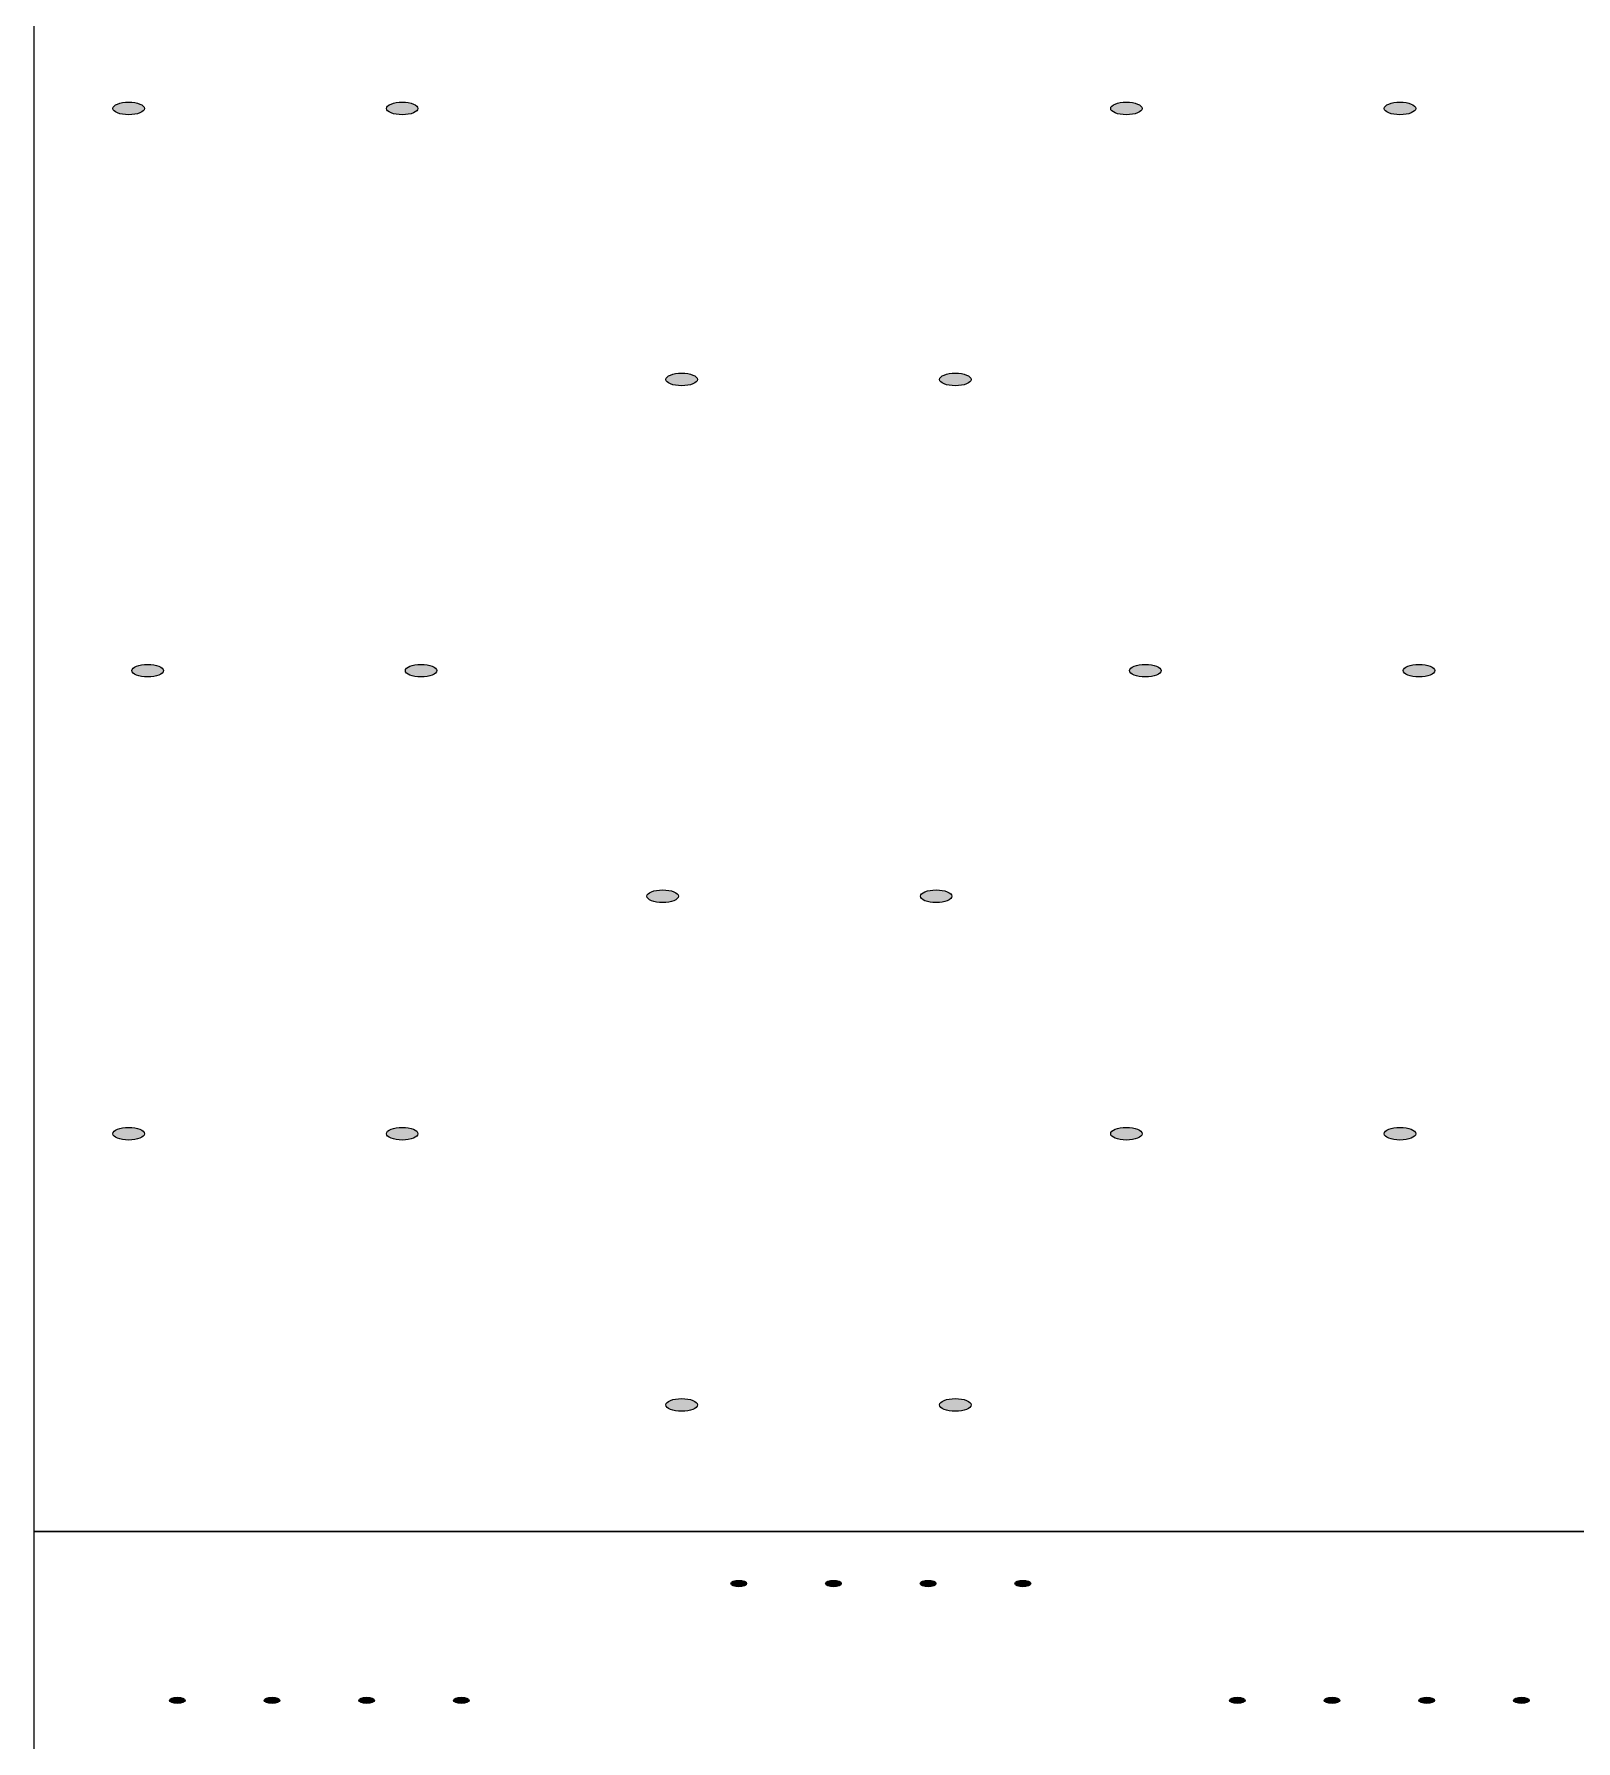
# Model space of a CAD drawing. Header units: millimetres. Extents: x -182 to 395, y -757 to 122.
# Drawn here: x -120.23 to -110.46, y -334.97 to -324.16 of the extents above; entities that cross this region are included whole.
import ezdxf

# ---------------------------------------------------------------- set-up
doc = ezdxf.new("R2010")
doc.units = ezdxf.units.MM
doc.layers.add('KY2WL', color=7, linetype='Continuous')
doc.layers.add('KY6WL', color=7, linetype='Continuous')

msp = doc.modelspace()

# ---------------------------------------------------------------- hatches: boundary and pattern name
at = {"layer": 'KY2WL'}
h = msp.add_hatch(color=256, dxfattribs=at)
edge = h.paths.add_edge_path()
edge.add_ellipse((-119.628, -324.632), major_axis=(0.1, 0), ratio=0.4, start_angle=0, end_angle=180)
edge.add_ellipse((-119.628, -324.632), major_axis=(-0.1, 0), ratio=0.4, start_angle=0, end_angle=180)
h = msp.add_hatch(color=256, dxfattribs=at)
edge = h.paths.add_edge_path()
edge.add_ellipse((-117.895, -324.632), major_axis=(0.1, 0), ratio=0.4, start_angle=0, end_angle=180)
edge.add_ellipse((-117.895, -324.632), major_axis=(-0.1, 0), ratio=0.4, start_angle=0, end_angle=180)
h = msp.add_hatch(color=256, dxfattribs=at)
edge = h.paths.add_edge_path()
edge.add_ellipse((-113.305, -324.632), major_axis=(0.1, 0), ratio=0.4, start_angle=0, end_angle=180)
edge.add_ellipse((-113.305, -324.632), major_axis=(-0.1, 0), ratio=0.4, start_angle=0, end_angle=180)
h = msp.add_hatch(color=256, dxfattribs=at)
edge = h.paths.add_edge_path()
edge.add_ellipse((-111.572, -324.632), major_axis=(0.1, 0), ratio=0.4, start_angle=0, end_angle=180)
edge.add_ellipse((-111.572, -324.632), major_axis=(-0.1, 0), ratio=0.4, start_angle=0, end_angle=180)
h = msp.add_hatch(color=256, dxfattribs=at)
edge = h.paths.add_edge_path()
edge.add_ellipse((-116.124, -326.349), major_axis=(0.1, 0), ratio=0.4, start_angle=0, end_angle=180)
edge.add_ellipse((-116.124, -326.349), major_axis=(-0.1, 0), ratio=0.4, start_angle=0, end_angle=180)
h = msp.add_hatch(color=256, dxfattribs=at)
edge = h.paths.add_edge_path()
edge.add_ellipse((-114.39, -326.349), major_axis=(0.1, 0), ratio=0.4, start_angle=0, end_angle=180)
edge.add_ellipse((-114.39, -326.349), major_axis=(-0.1, 0), ratio=0.4, start_angle=0, end_angle=180)
h = msp.add_hatch(color=256, dxfattribs=at)
edge = h.paths.add_edge_path()
edge.add_ellipse((-119.508, -328.194), major_axis=(0.1, 0), ratio=0.4, start_angle=0, end_angle=180)
edge.add_ellipse((-119.508, -328.194), major_axis=(-0.1, 0), ratio=0.4, start_angle=0, end_angle=180)
h = msp.add_hatch(color=256, dxfattribs=at)
edge = h.paths.add_edge_path()
edge.add_ellipse((-117.775, -328.194), major_axis=(0.1, 0), ratio=0.4, start_angle=0, end_angle=180)
edge.add_ellipse((-117.775, -328.194), major_axis=(-0.1, 0), ratio=0.4, start_angle=0, end_angle=180)
h = msp.add_hatch(color=256, dxfattribs=at)
edge = h.paths.add_edge_path()
edge.add_ellipse((-113.185, -328.194), major_axis=(0.1, 0), ratio=0.4, start_angle=0, end_angle=180)
edge.add_ellipse((-113.185, -328.194), major_axis=(-0.1, 0), ratio=0.4, start_angle=0, end_angle=180)
h = msp.add_hatch(color=256, dxfattribs=at)
edge = h.paths.add_edge_path()
edge.add_ellipse((-111.451, -328.194), major_axis=(0.1, 0), ratio=0.4, start_angle=0, end_angle=180)
edge.add_ellipse((-111.451, -328.194), major_axis=(-0.1, 0), ratio=0.4, start_angle=0, end_angle=180)
h = msp.add_hatch(color=256, dxfattribs=at)
edge = h.paths.add_edge_path()
edge.add_ellipse((-116.244, -329.623), major_axis=(-0.1, 0), ratio=0.4, start_angle=180, end_angle=360)
edge.add_ellipse((-116.244, -329.623), major_axis=(-0.1, 0), ratio=0.4, start_angle=0, end_angle=180)
h = msp.add_hatch(color=256, dxfattribs=at)
edge = h.paths.add_edge_path()
edge.add_ellipse((-114.511, -329.623), major_axis=(-0.1, 0), ratio=0.4, start_angle=180, end_angle=360)
edge.add_ellipse((-114.511, -329.623), major_axis=(-0.1, 0), ratio=0.4, start_angle=0, end_angle=180)
h = msp.add_hatch(color=256, dxfattribs=at)
edge = h.paths.add_edge_path()
edge.add_ellipse((-119.628, -331.128), major_axis=(0.1, 0), ratio=0.4, start_angle=0, end_angle=180)
edge.add_ellipse((-119.628, -331.128), major_axis=(-0.1, 0), ratio=0.4, start_angle=0, end_angle=180)
h = msp.add_hatch(color=256, dxfattribs=at)
edge = h.paths.add_edge_path()
edge.add_ellipse((-117.895, -331.128), major_axis=(0.1, 0), ratio=0.4, start_angle=0, end_angle=180)
edge.add_ellipse((-117.895, -331.128), major_axis=(-0.1, 0), ratio=0.4, start_angle=0, end_angle=180)
h = msp.add_hatch(color=256, dxfattribs=at)
edge = h.paths.add_edge_path()
edge.add_ellipse((-113.305, -331.128), major_axis=(0.1, 0), ratio=0.4, start_angle=0, end_angle=180)
edge.add_ellipse((-113.305, -331.128), major_axis=(-0.1, 0), ratio=0.4, start_angle=0, end_angle=180)
h = msp.add_hatch(color=256, dxfattribs=at)
edge = h.paths.add_edge_path()
edge.add_ellipse((-111.572, -331.128), major_axis=(0.1, 0), ratio=0.4, start_angle=0, end_angle=180)
edge.add_ellipse((-111.572, -331.128), major_axis=(-0.1, 0), ratio=0.4, start_angle=0, end_angle=180)
h = msp.add_hatch(color=256, dxfattribs=at)
edge = h.paths.add_edge_path()
edge.add_ellipse((-116.124, -332.846), major_axis=(0.1, 0), ratio=0.4, start_angle=0, end_angle=180)
edge.add_ellipse((-116.124, -332.846), major_axis=(-0.1, 0), ratio=0.4, start_angle=0, end_angle=180)
h = msp.add_hatch(color=256, dxfattribs=at)
edge = h.paths.add_edge_path()
edge.add_ellipse((-114.39, -332.846), major_axis=(0.1, 0), ratio=0.4, start_angle=0, end_angle=180)
edge.add_ellipse((-114.39, -332.846), major_axis=(-0.1, 0), ratio=0.4, start_angle=0, end_angle=180)
h = msp.add_hatch(color=256, dxfattribs=at)
edge = h.paths.add_edge_path()
edge.add_ellipse((-115.762, -333.978), major_axis=(0.05, 0), ratio=0.4, start_angle=0, end_angle=180)
edge.add_ellipse((-115.762, -333.978), major_axis=(0.05, 0), ratio=0.4, start_angle=180, end_angle=360)
h = msp.add_hatch(color=256, dxfattribs=at)
edge = h.paths.add_edge_path()
edge.add_ellipse((-115.762, -333.978), major_axis=(0.05, 0), ratio=0.4, start_angle=0, end_angle=180)
edge.add_ellipse((-115.762, -333.978), major_axis=(0.05, 0), ratio=0.4, start_angle=180, end_angle=360)
h = msp.add_hatch(color=256, dxfattribs=at)
edge = h.paths.add_edge_path()
edge.add_ellipse((-115.162, -333.978), major_axis=(0.05, 0), ratio=0.4, start_angle=0, end_angle=180)
edge.add_ellipse((-115.162, -333.978), major_axis=(0.05, 0), ratio=0.4, start_angle=180, end_angle=360)
h = msp.add_hatch(color=256, dxfattribs=at)
edge = h.paths.add_edge_path()
edge.add_ellipse((-115.162, -333.978), major_axis=(0.05, 0), ratio=0.4, start_angle=0, end_angle=180)
edge.add_ellipse((-115.162, -333.978), major_axis=(0.05, 0), ratio=0.4, start_angle=180, end_angle=360)
h = msp.add_hatch(color=256, dxfattribs=at)
edge = h.paths.add_edge_path()
edge.add_ellipse((-114.562, -333.978), major_axis=(0.05, 0), ratio=0.4, start_angle=0, end_angle=180)
edge.add_ellipse((-114.562, -333.978), major_axis=(0.05, 0), ratio=0.4, start_angle=180, end_angle=360)
h = msp.add_hatch(color=256, dxfattribs=at)
edge = h.paths.add_edge_path()
edge.add_ellipse((-114.562, -333.978), major_axis=(0.05, 0), ratio=0.4, start_angle=0, end_angle=180)
edge.add_ellipse((-114.562, -333.978), major_axis=(0.05, 0), ratio=0.4, start_angle=180, end_angle=360)
h = msp.add_hatch(color=256, dxfattribs=at)
edge = h.paths.add_edge_path()
edge.add_ellipse((-113.962, -333.978), major_axis=(0.05, 0), ratio=0.4, start_angle=0, end_angle=180)
edge.add_ellipse((-113.962, -333.978), major_axis=(0.05, 0), ratio=0.4, start_angle=180, end_angle=360)
h = msp.add_hatch(color=256, dxfattribs=at)
edge = h.paths.add_edge_path()
edge.add_ellipse((-113.962, -333.978), major_axis=(0.05, 0), ratio=0.4, start_angle=0, end_angle=180)
edge.add_ellipse((-113.962, -333.978), major_axis=(0.05, 0), ratio=0.4, start_angle=180, end_angle=360)
h = msp.add_hatch(color=256, dxfattribs=at)
edge = h.paths.add_edge_path()
edge.add_ellipse((-119.32, -334.718), major_axis=(0.05, 0), ratio=0.4, start_angle=0, end_angle=180)
edge.add_ellipse((-119.32, -334.718), major_axis=(-0.05, 0), ratio=0.4, start_angle=0, end_angle=180)
h = msp.add_hatch(color=256, dxfattribs=at)
edge = h.paths.add_edge_path()
edge.add_ellipse((-119.32, -334.718), major_axis=(0.05, 0), ratio=0.4, start_angle=0, end_angle=180)
edge.add_ellipse((-119.32, -334.718), major_axis=(-0.05, 0), ratio=0.4, start_angle=0, end_angle=180)
h = msp.add_hatch(color=256, dxfattribs=at)
edge = h.paths.add_edge_path()
edge.add_ellipse((-118.72, -334.718), major_axis=(0.05, 0), ratio=0.4, start_angle=0, end_angle=180)
edge.add_ellipse((-118.72, -334.718), major_axis=(-0.05, 0), ratio=0.4, start_angle=0, end_angle=180)
h = msp.add_hatch(color=256, dxfattribs=at)
edge = h.paths.add_edge_path()
edge.add_ellipse((-118.72, -334.718), major_axis=(0.05, 0), ratio=0.4, start_angle=0, end_angle=180)
edge.add_ellipse((-118.72, -334.718), major_axis=(-0.05, 0), ratio=0.4, start_angle=0, end_angle=180)
h = msp.add_hatch(color=256, dxfattribs=at)
edge = h.paths.add_edge_path()
edge.add_ellipse((-118.12, -334.718), major_axis=(0.05, 0), ratio=0.4, start_angle=0, end_angle=180)
edge.add_ellipse((-118.12, -334.718), major_axis=(-0.05, 0), ratio=0.4, start_angle=0, end_angle=180)
h = msp.add_hatch(color=256, dxfattribs=at)
edge = h.paths.add_edge_path()
edge.add_ellipse((-118.12, -334.718), major_axis=(0.05, 0), ratio=0.4, start_angle=0, end_angle=180)
edge.add_ellipse((-118.12, -334.718), major_axis=(-0.05, 0), ratio=0.4, start_angle=0, end_angle=180)
h = msp.add_hatch(color=256, dxfattribs=at)
edge = h.paths.add_edge_path()
edge.add_ellipse((-117.52, -334.718), major_axis=(0.05, 0), ratio=0.4, start_angle=0, end_angle=180)
edge.add_ellipse((-117.52, -334.718), major_axis=(-0.05, 0), ratio=0.4, start_angle=0, end_angle=180)
h = msp.add_hatch(color=256, dxfattribs=at)
edge = h.paths.add_edge_path()
edge.add_ellipse((-117.52, -334.718), major_axis=(0.05, 0), ratio=0.4, start_angle=0, end_angle=180)
edge.add_ellipse((-117.52, -334.718), major_axis=(-0.05, 0), ratio=0.4, start_angle=0, end_angle=180)
h = msp.add_hatch(color=256, dxfattribs=at)
edge = h.paths.add_edge_path()
edge.add_ellipse((-112.602, -334.718), major_axis=(0.05, 0), ratio=0.4, start_angle=0, end_angle=180)
edge.add_ellipse((-112.602, -334.718), major_axis=(-0.05, 0), ratio=0.4, start_angle=0, end_angle=180)
h = msp.add_hatch(color=256, dxfattribs=at)
edge = h.paths.add_edge_path()
edge.add_ellipse((-112.602, -334.718), major_axis=(0.05, 0), ratio=0.4, start_angle=0, end_angle=180)
edge.add_ellipse((-112.602, -334.718), major_axis=(-0.05, 0), ratio=0.4, start_angle=0, end_angle=180)
h = msp.add_hatch(color=256, dxfattribs=at)
edge = h.paths.add_edge_path()
edge.add_ellipse((-112.002, -334.718), major_axis=(0.05, 0), ratio=0.4, start_angle=0, end_angle=180)
edge.add_ellipse((-112.002, -334.718), major_axis=(-0.05, 0), ratio=0.4, start_angle=0, end_angle=180)
h = msp.add_hatch(color=256, dxfattribs=at)
edge = h.paths.add_edge_path()
edge.add_ellipse((-112.002, -334.718), major_axis=(0.05, 0), ratio=0.4, start_angle=0, end_angle=180)
edge.add_ellipse((-112.002, -334.718), major_axis=(-0.05, 0), ratio=0.4, start_angle=0, end_angle=180)
h = msp.add_hatch(color=256, dxfattribs=at)
edge = h.paths.add_edge_path()
edge.add_ellipse((-111.402, -334.718), major_axis=(0.05, 0), ratio=0.4, start_angle=0, end_angle=180)
edge.add_ellipse((-111.402, -334.718), major_axis=(-0.05, 0), ratio=0.4, start_angle=0, end_angle=180)
h = msp.add_hatch(color=256, dxfattribs=at)
edge = h.paths.add_edge_path()
edge.add_ellipse((-111.402, -334.718), major_axis=(0.05, 0), ratio=0.4, start_angle=0, end_angle=180)
edge.add_ellipse((-111.402, -334.718), major_axis=(-0.05, 0), ratio=0.4, start_angle=0, end_angle=180)
h = msp.add_hatch(color=256, dxfattribs=at)
edge = h.paths.add_edge_path()
edge.add_ellipse((-110.802, -334.718), major_axis=(0.05, 0), ratio=0.4, start_angle=0, end_angle=180)
edge.add_ellipse((-110.802, -334.718), major_axis=(-0.05, 0), ratio=0.4, start_angle=0, end_angle=180)
h = msp.add_hatch(color=256, dxfattribs=at)
edge = h.paths.add_edge_path()
edge.add_ellipse((-110.802, -334.718), major_axis=(0.05, 0), ratio=0.4, start_angle=0, end_angle=180)
edge.add_ellipse((-110.802, -334.718), major_axis=(-0.05, 0), ratio=0.4, start_angle=0, end_angle=180)

# ---------------------------------------------------------------- linework, layer by layer
at = {"layer": 'KY2WL', "lineweight": 20}
for p, q in [((-120.228, -333.648), (-35.228, -333.648)), ((-109.228, -333.648), (-120.228, -333.648))]:
    msp.add_line(p, q, dxfattribs=at)
at = {"layer": 'KY2WL'}
for centre in [(-119.628, -324.632), (-117.895, -324.632), (-113.305, -324.632), (-111.572, -324.632), (-116.124, -326.349), (-114.39, -326.349), (-119.508, -328.194), (-117.775, -328.194), (-113.185, -328.194), (-111.451, -328.194), (-116.244, -329.623), (-114.511, -329.623), (-119.628, -331.128), (-117.895, -331.128), (-113.305, -331.128), (-111.572, -331.128), (-116.124, -332.846), (-114.39, -332.846)]:
    msp.add_ellipse(centre, major_axis=(-0.1, 0), ratio=0.4, start_param=3.141593, end_param=9.424778, dxfattribs=at)
for centre in [(-115.762, -333.978), (-115.762, -333.978), (-115.162, -333.978), (-115.162, -333.978), (-114.562, -333.978), (-114.562, -333.978), (-113.962, -333.978), (-113.962, -333.978), (-119.32, -334.718), (-119.32, -334.718), (-118.72, -334.718), (-118.72, -334.718), (-118.12, -334.718), (-118.12, -334.718), (-117.52, -334.718), (-117.52, -334.718), (-112.602, -334.718), (-112.602, -334.718), (-112.002, -334.718), (-112.002, -334.718), (-111.402, -334.718), (-111.402, -334.718), (-110.802, -334.718), (-110.802, -334.718)]:
    msp.add_ellipse(centre, major_axis=(0.05, 0), ratio=0.4, dxfattribs=at)
at = {"layer": 'KY6WL', "lineweight": 20}
msp.add_line((-120.228, -345.788), (-120.228, 10.812), dxfattribs=at)

doc.saveas('drawing.dxf')
